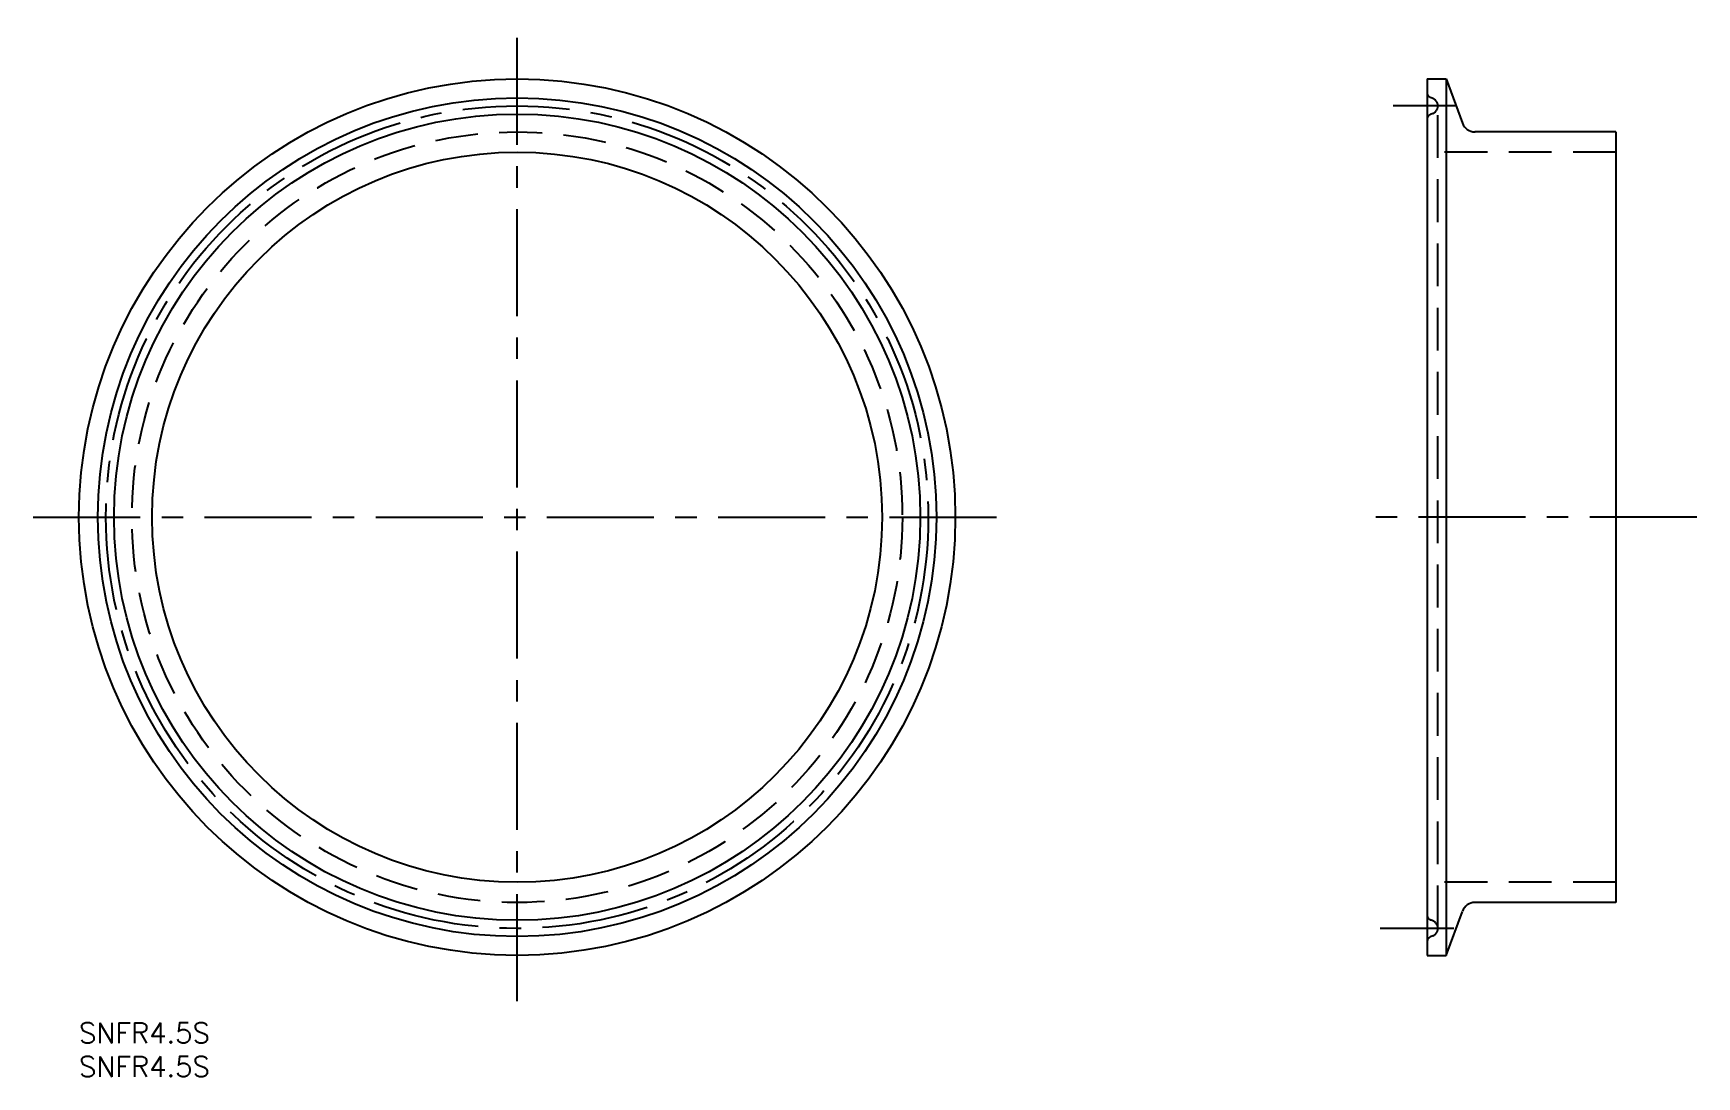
# Model space of a CAD drawing. Extents: x -7 to 240, y -8 to 147.
import ezdxf

# ---------------------------------------------------------------- set-up
doc = ezdxf.new("R2010")
doc.units = 0
doc.header["$LTSCALE"] = 0.5
doc.linetypes.add('CENTER', pattern=[50.8, 31.75, -6.35, 6.35, -6.35])
doc.linetypes.add('DASHED', pattern=[19.05, 12.7, -6.35])
doc.layers.get('0').update_dxf_attribs({"linetype": 'CONTINUOUS'})
for name, color, linetype in [('MSM_CENTER', 1, 'CENTER'), ('MSM_CONTINUOUS', 7, 'CONTINUOUS'), ('MSM_DASHED', 4, 'DASHED'), ('MSM_PART_NUMBER', 7, 'CONTINUOUS')]:
    doc.layers.add(name, color=color, linetype=linetype)
doc.styles.get("Standard").update_dxf_attribs({"font": 'txt.shx', "height": 3, "bigfont": 'bigfont.shx'})

msp = doc.modelspace()

# ---------------------------------------------------------------- linework, layer by layer
for p, q in [((200, 140), (200, 10)), ((202.85, 140), (205.23, 133.47)), ((228, 132.15), (207.07, 132.15)), ((228, 132.15), (228, 17.85)), ((228, 17.85), (207.07, 17.85)), ((202.85, 10), (205.23, 16.53))]:
    msp.add_line(p, q)
msp.add_circle((65, 75), 54.15)
for centre, start, end in [((207.11, 134.15), 200, 270), ((207.11, 15.85), 90, 160)]:
    msp.add_arc(centre, 2, start, end)
at = {"layer": 'MSM_CENTER'}
for p, q in [((65, 3.22), (65, 146.78)), ((204.21, 136), (194.97, 136)), ((-6.78, 75), (136.78, 75)), ((240, 75), (191.76, 75)), ((203.97, 14), (193.06, 14))]:
    msp.add_line(p, q, dxfattribs=at)
msp.add_circle((65, 75), 61, dxfattribs=at)
at = {"layer": 'MSM_CONTINUOUS'}
for p, q in [((200, 140), (202.85, 140)), ((202.85, 140), (202.85, 10)), ((200, 10), (202.85, 10))]:
    msp.add_line(p, q, dxfattribs=at)
for radius in [65, 62.2, 59.8]:
    msp.add_circle((65, 75), radius, dxfattribs=at)
at = {"layer": 'MSM_DASHED'}
for p, q in [((200.87, 137.1), (200.49, 137.27)), ((201.6, 14), (201.6, 136)), ((200.87, 134.9), (200.49, 134.73)), ((228, 129.15), (200, 129.15)), ((228, 20.85), (200, 20.85)), ((200.87, 15.1), (200.49, 15.27)), ((200.87, 12.9), (200.49, 12.73))]:
    msp.add_line(p, q, dxfattribs=at)
msp.add_circle((65, 75), 57.15, dxfattribs=at)
for centre, radius, start, end in [((200.8, 138), 0.8, 180, 247), ((200.4, 136), 1.2, 293, 67), ((200.8, 134), 0.8, 113, 180), ((200.8, 16), 0.8, 180, 247), ((200.4, 14), 1.2, 293, 67), ((200.8, 12), 0.8, 113, 180)]:
    msp.add_arc(centre, radius, start, end, dxfattribs=at)

# ---------------------------------------------------------------- texts
at = {"layer": 'MSM_PART_NUMBER'}
for p in [(0, -3), (0, -8)]:
    msp.add_text('SNFR4.5S', height=3, dxfattribs=at).set_placement(p)

doc.saveas('drawing.dxf')
